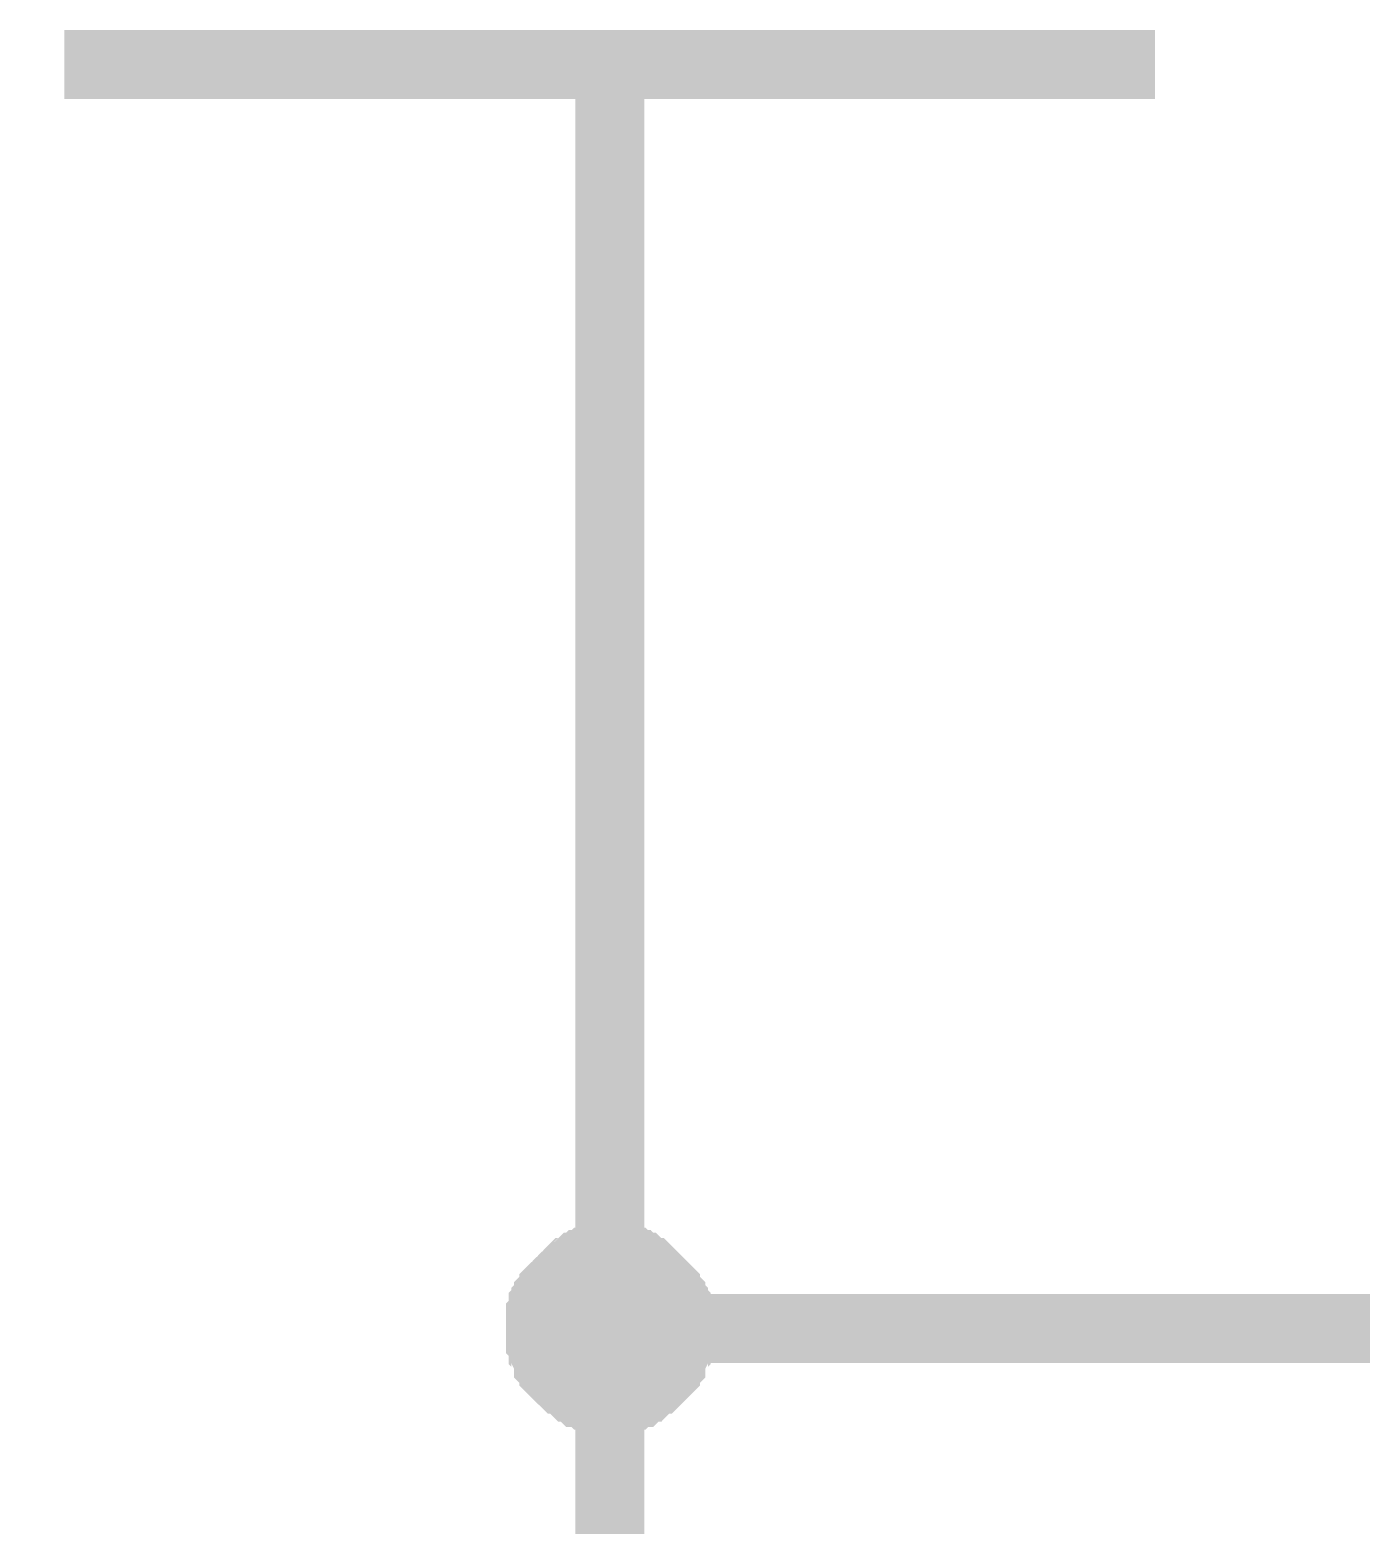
# Model space of a CAD drawing. Header units: millimetres. Extents: x 2.64 to 11.44, y 2.16 to 8.68.
# Drawn here: x 7.7815 to 8.0092, y 3.0053 to 3.2611 of the extents above; entities that cross this region are included whole.
import ezdxf

# ---------------------------------------------------------------- set-up
doc = ezdxf.new("R2010")
doc.units = ezdxf.units.MM
doc.header["$MEASUREMENT"] = 0
doc.layers.add('Sheet', color=255, linetype='Continuous')

msp = doc.modelspace()

# ---------------------------------------------------------------- linework, layer by layer
at = {"layer": 'Sheet', "const_width": 0.0118}
for points in [[(7.97397, 3.25517), (7.78744, 3.25517)], [(7.88071, 3.25517), (7.88071, 3.15545)], [(7.88071, 2.62954), (7.88071, 3.03889), (7.88071, 3.15545)], [(7.86888, 3.03889), (7.86888, 3.03934), (7.86888, 3.04025), (7.86888, 3.04071), (7.86933, 3.04116), (7.86933, 3.04162), (7.86933, 3.04253), (7.86979, 3.04299), (7.86979, 3.04344), (7.87024, 3.0439), (7.87024, 3.04435), (7.8707, 3.04481), (7.87115, 3.04526), (7.87115, 3.04572), (7.87161, 3.04617), (7.87206, 3.04663), (7.87252, 3.04708), (7.87297, 3.04754), (7.87343, 3.04799), (7.87388, 3.04845), (7.87434, 3.04845), (7.87479, 3.04891), (7.87525, 3.04936), (7.8757, 3.04936), (7.87616, 3.04982), (7.87661, 3.04982), (7.87707, 3.05027), (7.87798, 3.05027), (7.87843, 3.05027), (7.87889, 3.05073), (7.87934, 3.05073), (7.88025, 3.05073), (7.88071, 3.05073)], [(7.86888, 3.03889), (7.86888, 3.03934), (7.86888, 3.04025), (7.86888, 3.04071), (7.86933, 3.04116), (7.86933, 3.04162), (7.86933, 3.04253), (7.86979, 3.04299), (7.86979, 3.04344), (7.87024, 3.0439), (7.87024, 3.04435), (7.8707, 3.04481), (7.87115, 3.04526), (7.87115, 3.04572), (7.87161, 3.04617), (7.87206, 3.04663), (7.87252, 3.04708), (7.87297, 3.04754), (7.87343, 3.04799), (7.87388, 3.04845), (7.87434, 3.04845), (7.87479, 3.04891), (7.87525, 3.04936), (7.8757, 3.04936), (7.87616, 3.04982), (7.87661, 3.04982), (7.87707, 3.05027), (7.87798, 3.05027), (7.87843, 3.05027), (7.87889, 3.05073), (7.87934, 3.05073), (7.88025, 3.05073), (7.88071, 3.05073)], [(7.86888, 3.03889), (7.86888, 3.03934), (7.86888, 3.04025), (7.86888, 3.04071), (7.86933, 3.04116), (7.86933, 3.04162), (7.86933, 3.04253), (7.86979, 3.04299), (7.86979, 3.04344), (7.87024, 3.0439), (7.87024, 3.04435), (7.8707, 3.04481), (7.87115, 3.04526), (7.87115, 3.04572), (7.87161, 3.04617), (7.87206, 3.04663), (7.87252, 3.04708), (7.87297, 3.04754), (7.87343, 3.04799), (7.87388, 3.04845), (7.87434, 3.04845), (7.87479, 3.04891), (7.87525, 3.04936), (7.8757, 3.04936), (7.87616, 3.04982), (7.87661, 3.04982), (7.87707, 3.05027), (7.87798, 3.05027), (7.87843, 3.05027), (7.87889, 3.05073), (7.87934, 3.05073), (7.88025, 3.05073), (7.88071, 3.05073)], [(7.86888, 3.03889), (7.86888, 3.03934), (7.86888, 3.04025), (7.86888, 3.04071), (7.86933, 3.04116), (7.86933, 3.04162), (7.86933, 3.04253), (7.86979, 3.04299), (7.86979, 3.04344), (7.87024, 3.0439), (7.87024, 3.04435), (7.8707, 3.04481), (7.87115, 3.04526), (7.87115, 3.04572), (7.87161, 3.04617), (7.87206, 3.04663), (7.87252, 3.04708), (7.87297, 3.04754), (7.87343, 3.04799), (7.87388, 3.04845), (7.87434, 3.04845), (7.87479, 3.04891), (7.87525, 3.04936), (7.8757, 3.04936), (7.87616, 3.04982), (7.87661, 3.04982), (7.87707, 3.05027), (7.87798, 3.05027), (7.87843, 3.05027), (7.87889, 3.05073), (7.87934, 3.05073), (7.88025, 3.05073), (7.88071, 3.05073)], [(7.86888, 3.03889), (7.86888, 3.03934), (7.86888, 3.04025), (7.86888, 3.04071), (7.86933, 3.04116), (7.86933, 3.04162), (7.86933, 3.04253), (7.86979, 3.04299), (7.86979, 3.04344), (7.87024, 3.0439), (7.87024, 3.04435), (7.8707, 3.04481), (7.87115, 3.04526), (7.87115, 3.04572), (7.87161, 3.04617), (7.87206, 3.04663), (7.87252, 3.04708), (7.87297, 3.04754), (7.87343, 3.04799), (7.87388, 3.04845), (7.87434, 3.04845), (7.87479, 3.04891), (7.87525, 3.04936), (7.8757, 3.04936), (7.87616, 3.04982), (7.87661, 3.04982), (7.87707, 3.05027), (7.87798, 3.05027), (7.87843, 3.05027), (7.87889, 3.05073), (7.87934, 3.05073), (7.88025, 3.05073), (7.88071, 3.05073)], [(7.86888, 3.03889), (7.86888, 3.03934), (7.86888, 3.04025), (7.86888, 3.04071), (7.86933, 3.04116), (7.86933, 3.04162), (7.86933, 3.04253), (7.86979, 3.04299), (7.86979, 3.04344), (7.87024, 3.0439), (7.87024, 3.04435), (7.8707, 3.04481), (7.87115, 3.04526), (7.87115, 3.04572), (7.87161, 3.04617), (7.87206, 3.04663), (7.87252, 3.04708), (7.87297, 3.04754), (7.87343, 3.04799), (7.87388, 3.04845), (7.87434, 3.04845), (7.87479, 3.04891), (7.87525, 3.04936), (7.8757, 3.04936), (7.87616, 3.04982), (7.87661, 3.04982), (7.87707, 3.05027), (7.87798, 3.05027), (7.87843, 3.05027), (7.87889, 3.05073), (7.87934, 3.05073), (7.88025, 3.05073), (7.88071, 3.05073)], [(7.86888, 3.03889), (7.86888, 3.03934), (7.86888, 3.04025), (7.86888, 3.04071), (7.86933, 3.04116), (7.86933, 3.04162), (7.86933, 3.04253), (7.86979, 3.04299), (7.86979, 3.04344), (7.87024, 3.0439), (7.87024, 3.04435), (7.8707, 3.04481), (7.87115, 3.04526), (7.87115, 3.04572), (7.87161, 3.04617), (7.87206, 3.04663), (7.87252, 3.04708), (7.87297, 3.04754), (7.87343, 3.04799), (7.87388, 3.04845), (7.87434, 3.04845), (7.87479, 3.04891), (7.87525, 3.04936), (7.8757, 3.04936), (7.87616, 3.04982), (7.87661, 3.04982), (7.87707, 3.05027), (7.87798, 3.05027), (7.87843, 3.05027), (7.87889, 3.05073), (7.87934, 3.05073), (7.88025, 3.05073), (7.88071, 3.05073)], [(7.86888, 3.03889), (7.86888, 3.03934), (7.86888, 3.04025), (7.86888, 3.04071), (7.86933, 3.04116), (7.86933, 3.04162), (7.86933, 3.04253), (7.86979, 3.04299), (7.86979, 3.04344), (7.87024, 3.0439), (7.87024, 3.04435), (7.8707, 3.04481), (7.87115, 3.04526), (7.87115, 3.04572), (7.87161, 3.04617), (7.87206, 3.04663), (7.87252, 3.04708), (7.87297, 3.04754), (7.87343, 3.04799), (7.87388, 3.04845), (7.87434, 3.04845), (7.87479, 3.04891), (7.87525, 3.04936), (7.8757, 3.04936), (7.87616, 3.04982), (7.87661, 3.04982), (7.87707, 3.05027), (7.87798, 3.05027), (7.87843, 3.05027), (7.87889, 3.05073), (7.87934, 3.05073), (7.88025, 3.05073), (7.88071, 3.05073)], [(7.88071, 3.05073), (7.88071, 3.05073)], [(7.88071, 3.05073), (7.88116, 3.05073), (7.88207, 3.05073), (7.88253, 3.05073), (7.88298, 3.05027), (7.88344, 3.05027), (7.88435, 3.05027), (7.8848, 3.04982), (7.88526, 3.04982), (7.88571, 3.04936), (7.88617, 3.04936), (7.88662, 3.04891), (7.88708, 3.04845), (7.88753, 3.04845), (7.88799, 3.04799), (7.88844, 3.04754), (7.8889, 3.04708), (7.88935, 3.04663), (7.88981, 3.04617), (7.89026, 3.04572), (7.89026, 3.04526), (7.89071, 3.04481), (7.89117, 3.04435), (7.89117, 3.0439), (7.89162, 3.04344), (7.89162, 3.04299), (7.89208, 3.04253), (7.89208, 3.04162), (7.89208, 3.04116), (7.89253, 3.04071), (7.89253, 3.04025), (7.89253, 3.03934), (7.89253, 3.03889)], [(7.88071, 3.05073), (7.88071, 3.05073)], [(7.88071, 3.05073), (7.88116, 3.05073), (7.88207, 3.05073), (7.88253, 3.05073), (7.88298, 3.05027), (7.88344, 3.05027), (7.88435, 3.05027), (7.8848, 3.04982), (7.88526, 3.04982), (7.88571, 3.04936), (7.88617, 3.04936), (7.88662, 3.04891), (7.88708, 3.04845), (7.88753, 3.04845), (7.88799, 3.04799), (7.88844, 3.04754), (7.8889, 3.04708), (7.88935, 3.04663), (7.88981, 3.04617), (7.89026, 3.04572), (7.89026, 3.04526), (7.89071, 3.04481), (7.89117, 3.04435), (7.89117, 3.0439), (7.89162, 3.04344), (7.89162, 3.04299), (7.89208, 3.04253), (7.89208, 3.04162), (7.89208, 3.04116), (7.89253, 3.04071), (7.89253, 3.04025), (7.89253, 3.03934), (7.89253, 3.03889)], [(7.88071, 3.05073), (7.88071, 3.05073)], [(7.88071, 3.05073), (7.88116, 3.05073), (7.88207, 3.05073), (7.88253, 3.05073), (7.88298, 3.05027), (7.88344, 3.05027), (7.88435, 3.05027), (7.8848, 3.04982), (7.88526, 3.04982), (7.88571, 3.04936), (7.88617, 3.04936), (7.88662, 3.04891), (7.88708, 3.04845), (7.88753, 3.04845), (7.88799, 3.04799), (7.88844, 3.04754), (7.8889, 3.04708), (7.88935, 3.04663), (7.88981, 3.04617), (7.89026, 3.04572), (7.89026, 3.04526), (7.89071, 3.04481), (7.89117, 3.04435), (7.89117, 3.0439), (7.89162, 3.04344), (7.89162, 3.04299), (7.89208, 3.04253), (7.89208, 3.04162), (7.89208, 3.04116), (7.89253, 3.04071), (7.89253, 3.04025), (7.89253, 3.03934), (7.89253, 3.03889)], [(7.88071, 3.05073), (7.88071, 3.05073)], [(7.88071, 3.05073), (7.88116, 3.05073), (7.88207, 3.05073), (7.88253, 3.05073), (7.88298, 3.05027), (7.88344, 3.05027), (7.88435, 3.05027), (7.8848, 3.04982), (7.88526, 3.04982), (7.88571, 3.04936), (7.88617, 3.04936), (7.88662, 3.04891), (7.88708, 3.04845), (7.88753, 3.04845), (7.88799, 3.04799), (7.88844, 3.04754), (7.8889, 3.04708), (7.88935, 3.04663), (7.88981, 3.04617), (7.89026, 3.04572), (7.89026, 3.04526), (7.89071, 3.04481), (7.89117, 3.04435), (7.89117, 3.0439), (7.89162, 3.04344), (7.89162, 3.04299), (7.89208, 3.04253), (7.89208, 3.04162), (7.89208, 3.04116), (7.89253, 3.04071), (7.89253, 3.04025), (7.89253, 3.03934), (7.89253, 3.03889)], [(7.88071, 3.05073), (7.88071, 3.05073)], [(7.88071, 3.05073), (7.88116, 3.05073), (7.88207, 3.05073), (7.88253, 3.05073), (7.88298, 3.05027), (7.88344, 3.05027), (7.88435, 3.05027), (7.8848, 3.04982), (7.88526, 3.04982), (7.88571, 3.04936), (7.88617, 3.04936), (7.88662, 3.04891), (7.88708, 3.04845), (7.88753, 3.04845), (7.88799, 3.04799), (7.88844, 3.04754), (7.8889, 3.04708), (7.88935, 3.04663), (7.88981, 3.04617), (7.89026, 3.04572), (7.89026, 3.04526), (7.89071, 3.04481), (7.89117, 3.04435), (7.89117, 3.0439), (7.89162, 3.04344), (7.89162, 3.04299), (7.89208, 3.04253), (7.89208, 3.04162), (7.89208, 3.04116), (7.89253, 3.04071), (7.89253, 3.04025), (7.89253, 3.03934), (7.89253, 3.03889)], [(7.88071, 3.05073), (7.88071, 3.05073)], [(7.88071, 3.05073), (7.88116, 3.05073), (7.88207, 3.05073), (7.88253, 3.05073), (7.88298, 3.05027), (7.88344, 3.05027), (7.88435, 3.05027), (7.8848, 3.04982), (7.88526, 3.04982), (7.88571, 3.04936), (7.88617, 3.04936), (7.88662, 3.04891), (7.88708, 3.04845), (7.88753, 3.04845), (7.88799, 3.04799), (7.88844, 3.04754), (7.8889, 3.04708), (7.88935, 3.04663), (7.88981, 3.04617), (7.89026, 3.04572), (7.89026, 3.04526), (7.89071, 3.04481), (7.89117, 3.04435), (7.89117, 3.0439), (7.89162, 3.04344), (7.89162, 3.04299), (7.89208, 3.04253), (7.89208, 3.04162), (7.89208, 3.04116), (7.89253, 3.04071), (7.89253, 3.04025), (7.89253, 3.03934), (7.89253, 3.03889)], [(7.88071, 3.05073), (7.88071, 3.05073)], [(7.88071, 3.05073), (7.88116, 3.05073), (7.88207, 3.05073), (7.88253, 3.05073), (7.88298, 3.05027), (7.88344, 3.05027), (7.88435, 3.05027), (7.8848, 3.04982), (7.88526, 3.04982), (7.88571, 3.04936), (7.88617, 3.04936), (7.88662, 3.04891), (7.88708, 3.04845), (7.88753, 3.04845), (7.88799, 3.04799), (7.88844, 3.04754), (7.8889, 3.04708), (7.88935, 3.04663), (7.88981, 3.04617), (7.89026, 3.04572), (7.89026, 3.04526), (7.89071, 3.04481), (7.89117, 3.04435), (7.89117, 3.0439), (7.89162, 3.04344), (7.89162, 3.04299), (7.89208, 3.04253), (7.89208, 3.04162), (7.89208, 3.04116), (7.89253, 3.04071), (7.89253, 3.04025), (7.89253, 3.03934), (7.89253, 3.03889)], [(7.88071, 3.05073), (7.88071, 3.05073)], [(7.88071, 3.05073), (7.88116, 3.05073), (7.88207, 3.05073), (7.88253, 3.05073), (7.88298, 3.05027), (7.88344, 3.05027), (7.88435, 3.05027), (7.8848, 3.04982), (7.88526, 3.04982), (7.88571, 3.04936), (7.88617, 3.04936), (7.88662, 3.04891), (7.88708, 3.04845), (7.88753, 3.04845), (7.88799, 3.04799), (7.88844, 3.04754), (7.8889, 3.04708), (7.88935, 3.04663), (7.88981, 3.04617), (7.89026, 3.04572), (7.89026, 3.04526), (7.89071, 3.04481), (7.89117, 3.04435), (7.89117, 3.0439), (7.89162, 3.04344), (7.89162, 3.04299), (7.89208, 3.04253), (7.89208, 3.04162), (7.89208, 3.04116), (7.89253, 3.04071), (7.89253, 3.04025), (7.89253, 3.03934), (7.89253, 3.03889)], [(7.88071, 3.02705), (7.88025, 3.02705), (7.87934, 3.02705), (7.87889, 3.02705), (7.87843, 3.0275), (7.87798, 3.0275), (7.87707, 3.0275), (7.87661, 3.02796), (7.87616, 3.02796), (7.8757, 3.02796), (7.87525, 3.02842), (7.87479, 3.02887), (7.87434, 3.02887), (7.87388, 3.02933), (7.87343, 3.02978), (7.87297, 3.03024), (7.87252, 3.03024), (7.87206, 3.03069), (7.87161, 3.03115), (7.87115, 3.0316), (7.87115, 3.03206), (7.8707, 3.03251), (7.87024, 3.03297), (7.87024, 3.03342), (7.86979, 3.03433), (7.86979, 3.03479), (7.86933, 3.03525), (7.86933, 3.0357), (7.86933, 3.03661), (7.86888, 3.03707), (7.86888, 3.03752), (7.86888, 3.03843), (7.86888, 3.03889)], [(7.86888, 3.03889), (7.86888, 3.03889)], [(7.88071, 3.02705), (7.88025, 3.02705), (7.87934, 3.02705), (7.87889, 3.02705), (7.87843, 3.0275), (7.87798, 3.0275), (7.87707, 3.0275), (7.87661, 3.02796), (7.87616, 3.02796), (7.8757, 3.02796), (7.87525, 3.02842), (7.87479, 3.02887), (7.87434, 3.02887), (7.87388, 3.02933), (7.87343, 3.02978), (7.87297, 3.03024), (7.87252, 3.03024), (7.87206, 3.03069), (7.87161, 3.03115), (7.87115, 3.0316), (7.87115, 3.03206), (7.8707, 3.03251), (7.87024, 3.03297), (7.87024, 3.03342), (7.86979, 3.03433), (7.86979, 3.03479), (7.86933, 3.03525), (7.86933, 3.0357), (7.86933, 3.03661), (7.86888, 3.03707), (7.86888, 3.03752), (7.86888, 3.03843), (7.86888, 3.03889)], [(7.86888, 3.03889), (7.86888, 3.03889)], [(7.88071, 3.02705), (7.88025, 3.02705), (7.87934, 3.02705), (7.87889, 3.02705), (7.87843, 3.0275), (7.87798, 3.0275), (7.87707, 3.0275), (7.87661, 3.02796), (7.87616, 3.02796), (7.8757, 3.02796), (7.87525, 3.02842), (7.87479, 3.02887), (7.87434, 3.02887), (7.87388, 3.02933), (7.87343, 3.02978), (7.87297, 3.03024), (7.87252, 3.03024), (7.87206, 3.03069), (7.87161, 3.03115), (7.87115, 3.0316), (7.87115, 3.03206), (7.8707, 3.03251), (7.87024, 3.03297), (7.87024, 3.03342), (7.86979, 3.03433), (7.86979, 3.03479), (7.86933, 3.03525), (7.86933, 3.0357), (7.86933, 3.03661), (7.86888, 3.03707), (7.86888, 3.03752), (7.86888, 3.03843), (7.86888, 3.03889)], [(7.86888, 3.03889), (7.86888, 3.03889)], [(7.88071, 3.02705), (7.88025, 3.02705), (7.87934, 3.02705), (7.87889, 3.02705), (7.87843, 3.0275), (7.87798, 3.0275), (7.87707, 3.0275), (7.87661, 3.02796), (7.87616, 3.02796), (7.8757, 3.02796), (7.87525, 3.02842), (7.87479, 3.02887), (7.87434, 3.02887), (7.87388, 3.02933), (7.87343, 3.02978), (7.87297, 3.03024), (7.87252, 3.03024), (7.87206, 3.03069), (7.87161, 3.03115), (7.87115, 3.0316), (7.87115, 3.03206), (7.8707, 3.03251), (7.87024, 3.03297), (7.87024, 3.03342), (7.86979, 3.03433), (7.86979, 3.03479), (7.86933, 3.03525), (7.86933, 3.0357), (7.86933, 3.03661), (7.86888, 3.03707), (7.86888, 3.03752), (7.86888, 3.03843), (7.86888, 3.03889)], [(7.86888, 3.03889), (7.86888, 3.03889)], [(7.88071, 3.02705), (7.88025, 3.02705), (7.87934, 3.02705), (7.87889, 3.02705), (7.87843, 3.0275), (7.87798, 3.0275), (7.87707, 3.0275), (7.87661, 3.02796), (7.87616, 3.02796), (7.8757, 3.02796), (7.87525, 3.02842), (7.87479, 3.02887), (7.87434, 3.02887), (7.87388, 3.02933), (7.87343, 3.02978), (7.87297, 3.03024), (7.87252, 3.03024), (7.87206, 3.03069), (7.87161, 3.03115), (7.87115, 3.0316), (7.87115, 3.03206), (7.8707, 3.03251), (7.87024, 3.03297), (7.87024, 3.03342), (7.86979, 3.03433), (7.86979, 3.03479), (7.86933, 3.03525), (7.86933, 3.0357), (7.86933, 3.03661), (7.86888, 3.03707), (7.86888, 3.03752), (7.86888, 3.03843), (7.86888, 3.03889)], [(7.86888, 3.03889), (7.86888, 3.03889)], [(7.88071, 3.02705), (7.88025, 3.02705), (7.87934, 3.02705), (7.87889, 3.02705), (7.87843, 3.0275), (7.87798, 3.0275), (7.87707, 3.0275), (7.87661, 3.02796), (7.87616, 3.02796), (7.8757, 3.02796), (7.87525, 3.02842), (7.87479, 3.02887), (7.87434, 3.02887), (7.87388, 3.02933), (7.87343, 3.02978), (7.87297, 3.03024), (7.87252, 3.03024), (7.87206, 3.03069), (7.87161, 3.03115), (7.87115, 3.0316), (7.87115, 3.03206), (7.8707, 3.03251), (7.87024, 3.03297), (7.87024, 3.03342), (7.86979, 3.03433), (7.86979, 3.03479), (7.86933, 3.03525), (7.86933, 3.0357), (7.86933, 3.03661), (7.86888, 3.03707), (7.86888, 3.03752), (7.86888, 3.03843), (7.86888, 3.03889)], [(7.86888, 3.03889), (7.86888, 3.03889)], [(7.88071, 3.02705), (7.88025, 3.02705), (7.87934, 3.02705), (7.87889, 3.02705), (7.87843, 3.0275), (7.87798, 3.0275), (7.87707, 3.0275), (7.87661, 3.02796), (7.87616, 3.02796), (7.8757, 3.02796), (7.87525, 3.02842), (7.87479, 3.02887), (7.87434, 3.02887), (7.87388, 3.02933), (7.87343, 3.02978), (7.87297, 3.03024), (7.87252, 3.03024), (7.87206, 3.03069), (7.87161, 3.03115), (7.87115, 3.0316), (7.87115, 3.03206), (7.8707, 3.03251), (7.87024, 3.03297), (7.87024, 3.03342), (7.86979, 3.03433), (7.86979, 3.03479), (7.86933, 3.03525), (7.86933, 3.0357), (7.86933, 3.03661), (7.86888, 3.03707), (7.86888, 3.03752), (7.86888, 3.03843), (7.86888, 3.03889)], [(7.86888, 3.03889), (7.86888, 3.03889)], [(7.88071, 3.02705), (7.88025, 3.02705), (7.87934, 3.02705), (7.87889, 3.02705), (7.87843, 3.0275), (7.87798, 3.0275), (7.87707, 3.0275), (7.87661, 3.02796), (7.87616, 3.02796), (7.8757, 3.02796), (7.87525, 3.02842), (7.87479, 3.02887), (7.87434, 3.02887), (7.87388, 3.02933), (7.87343, 3.02978), (7.87297, 3.03024), (7.87252, 3.03024), (7.87206, 3.03069), (7.87161, 3.03115), (7.87115, 3.0316), (7.87115, 3.03206), (7.8707, 3.03251), (7.87024, 3.03297), (7.87024, 3.03342), (7.86979, 3.03433), (7.86979, 3.03479), (7.86933, 3.03525), (7.86933, 3.0357), (7.86933, 3.03661), (7.86888, 3.03707), (7.86888, 3.03752), (7.86888, 3.03843), (7.86888, 3.03889)], [(7.86888, 3.03889), (7.86888, 3.03889)], [(7.89253, 3.03889), (7.89253, 3.03843), (7.89253, 3.03752), (7.89253, 3.03707), (7.89208, 3.03661), (7.89208, 3.0357), (7.89208, 3.03525), (7.89162, 3.03479), (7.89162, 3.03433), (7.89117, 3.03342), (7.89117, 3.03297), (7.89071, 3.03251), (7.89026, 3.03206), (7.89026, 3.0316), (7.88981, 3.03115), (7.88935, 3.03069), (7.8889, 3.03024), (7.88844, 3.03024), (7.88799, 3.02978), (7.88753, 3.02933), (7.88708, 3.02887), (7.88662, 3.02887), (7.88617, 3.02842), (7.88571, 3.02796), (7.88526, 3.02796), (7.8848, 3.02796), (7.88435, 3.0275), (7.88344, 3.0275), (7.88298, 3.0275), (7.88253, 3.02705), (7.88207, 3.02705), (7.88116, 3.02705), (7.88071, 3.02705)], [(7.89253, 3.03889), (7.89253, 3.03843), (7.89253, 3.03752), (7.89253, 3.03707), (7.89208, 3.03661), (7.89208, 3.0357), (7.89208, 3.03525), (7.89162, 3.03479), (7.89162, 3.03433), (7.89117, 3.03342), (7.89117, 3.03297), (7.89071, 3.03251), (7.89026, 3.03206), (7.89026, 3.0316), (7.88981, 3.03115), (7.88935, 3.03069), (7.8889, 3.03024), (7.88844, 3.03024), (7.88799, 3.02978), (7.88753, 3.02933), (7.88708, 3.02887), (7.88662, 3.02887), (7.88617, 3.02842), (7.88571, 3.02796), (7.88526, 3.02796), (7.8848, 3.02796), (7.88435, 3.0275), (7.88344, 3.0275), (7.88298, 3.0275), (7.88253, 3.02705), (7.88207, 3.02705), (7.88116, 3.02705), (7.88071, 3.02705)], [(8.17279, 3.03889), (7.88071, 3.03889)], [(7.89253, 3.03889), (7.89253, 3.03843), (7.89253, 3.03752), (7.89253, 3.03707), (7.89208, 3.03661), (7.89208, 3.0357), (7.89208, 3.03525), (7.89162, 3.03479), (7.89162, 3.03433), (7.89117, 3.03342), (7.89117, 3.03297), (7.89071, 3.03251), (7.89026, 3.03206), (7.89026, 3.0316), (7.88981, 3.03115), (7.88935, 3.03069), (7.8889, 3.03024), (7.88844, 3.03024), (7.88799, 3.02978), (7.88753, 3.02933), (7.88708, 3.02887), (7.88662, 3.02887), (7.88617, 3.02842), (7.88571, 3.02796), (7.88526, 3.02796), (7.8848, 3.02796), (7.88435, 3.0275), (7.88344, 3.0275), (7.88298, 3.0275), (7.88253, 3.02705), (7.88207, 3.02705), (7.88116, 3.02705), (7.88071, 3.02705)], [(7.89253, 3.03889), (7.89253, 3.03843), (7.89253, 3.03752), (7.89253, 3.03707), (7.89208, 3.03661), (7.89208, 3.0357), (7.89208, 3.03525), (7.89162, 3.03479), (7.89162, 3.03433), (7.89117, 3.03342), (7.89117, 3.03297), (7.89071, 3.03251), (7.89026, 3.03206), (7.89026, 3.0316), (7.88981, 3.03115), (7.88935, 3.03069), (7.8889, 3.03024), (7.88844, 3.03024), (7.88799, 3.02978), (7.88753, 3.02933), (7.88708, 3.02887), (7.88662, 3.02887), (7.88617, 3.02842), (7.88571, 3.02796), (7.88526, 3.02796), (7.8848, 3.02796), (7.88435, 3.0275), (7.88344, 3.0275), (7.88298, 3.0275), (7.88253, 3.02705), (7.88207, 3.02705), (7.88116, 3.02705), (7.88071, 3.02705)], [(7.89253, 3.03889), (7.89253, 3.03843), (7.89253, 3.03752), (7.89253, 3.03707), (7.89208, 3.03661), (7.89208, 3.0357), (7.89208, 3.03525), (7.89162, 3.03479), (7.89162, 3.03433), (7.89117, 3.03342), (7.89117, 3.03297), (7.89071, 3.03251), (7.89026, 3.03206), (7.89026, 3.0316), (7.88981, 3.03115), (7.88935, 3.03069), (7.8889, 3.03024), (7.88844, 3.03024), (7.88799, 3.02978), (7.88753, 3.02933), (7.88708, 3.02887), (7.88662, 3.02887), (7.88617, 3.02842), (7.88571, 3.02796), (7.88526, 3.02796), (7.8848, 3.02796), (7.88435, 3.0275), (7.88344, 3.0275), (7.88298, 3.0275), (7.88253, 3.02705), (7.88207, 3.02705), (7.88116, 3.02705), (7.88071, 3.02705)], [(7.89253, 3.03889), (7.89253, 3.03843), (7.89253, 3.03752), (7.89253, 3.03707), (7.89208, 3.03661), (7.89208, 3.0357), (7.89208, 3.03525), (7.89162, 3.03479), (7.89162, 3.03433), (7.89117, 3.03342), (7.89117, 3.03297), (7.89071, 3.03251), (7.89026, 3.03206), (7.89026, 3.0316), (7.88981, 3.03115), (7.88935, 3.03069), (7.8889, 3.03024), (7.88844, 3.03024), (7.88799, 3.02978), (7.88753, 3.02933), (7.88708, 3.02887), (7.88662, 3.02887), (7.88617, 3.02842), (7.88571, 3.02796), (7.88526, 3.02796), (7.8848, 3.02796), (7.88435, 3.0275), (7.88344, 3.0275), (7.88298, 3.0275), (7.88253, 3.02705), (7.88207, 3.02705), (7.88116, 3.02705), (7.88071, 3.02705)], [(7.89253, 3.03889), (7.89253, 3.03843), (7.89253, 3.03752), (7.89253, 3.03707), (7.89208, 3.03661), (7.89208, 3.0357), (7.89208, 3.03525), (7.89162, 3.03479), (7.89162, 3.03433), (7.89117, 3.03342), (7.89117, 3.03297), (7.89071, 3.03251), (7.89026, 3.03206), (7.89026, 3.0316), (7.88981, 3.03115), (7.88935, 3.03069), (7.8889, 3.03024), (7.88844, 3.03024), (7.88799, 3.02978), (7.88753, 3.02933), (7.88708, 3.02887), (7.88662, 3.02887), (7.88617, 3.02842), (7.88571, 3.02796), (7.88526, 3.02796), (7.8848, 3.02796), (7.88435, 3.0275), (7.88344, 3.0275), (7.88298, 3.0275), (7.88253, 3.02705), (7.88207, 3.02705), (7.88116, 3.02705), (7.88071, 3.02705)], [(7.89253, 3.03889), (7.89253, 3.03843), (7.89253, 3.03752), (7.89253, 3.03707), (7.89208, 3.03661), (7.89208, 3.0357), (7.89208, 3.03525), (7.89162, 3.03479), (7.89162, 3.03433), (7.89117, 3.03342), (7.89117, 3.03297), (7.89071, 3.03251), (7.89026, 3.03206), (7.89026, 3.0316), (7.88981, 3.03115), (7.88935, 3.03069), (7.8889, 3.03024), (7.88844, 3.03024), (7.88799, 3.02978), (7.88753, 3.02933), (7.88708, 3.02887), (7.88662, 3.02887), (7.88617, 3.02842), (7.88571, 3.02796), (7.88526, 3.02796), (7.8848, 3.02796), (7.88435, 3.0275), (7.88344, 3.0275), (7.88298, 3.0275), (7.88253, 3.02705), (7.88207, 3.02705), (7.88116, 3.02705), (7.88071, 3.02705)], [(7.89253, 3.03889), (7.89253, 3.03889), (7.89253, 3.03889), (7.89253, 3.03889), (7.89253, 3.03889), (7.89253, 3.03889), (7.89253, 3.03889), (7.89253, 3.03889), (7.89253, 3.03889), (7.89253, 3.03889), (7.89253, 3.03889), (7.89253, 3.03889), (7.89253, 3.03889), (7.89253, 3.03889), (7.89253, 3.03889), (7.89253, 3.03889), (7.89253, 3.03889), (7.89253, 3.03889), (7.89253, 3.03889), (7.89253, 3.03889), (7.89253, 3.03889), (7.89253, 3.03889), (7.89253, 3.03889), (7.89253, 3.03889), (7.89253, 3.03889), (7.89253, 3.03889), (7.89253, 3.03889), (7.89253, 3.03889), (7.89253, 3.03889), (7.89253, 3.03889), (7.89253, 3.03889), (7.89253, 3.03889), (7.89253, 3.03889)], [(7.89253, 3.03889), (7.89253, 3.03889)], [(7.89253, 3.03889), (7.89253, 3.03889), (7.89253, 3.03889), (7.89253, 3.03889), (7.89253, 3.03889), (7.89253, 3.03889), (7.89253, 3.03889), (7.89253, 3.03889), (7.89253, 3.03889), (7.89253, 3.03889), (7.89253, 3.03889), (7.89253, 3.03889), (7.89253, 3.03889), (7.89253, 3.03889), (7.89253, 3.03889), (7.89253, 3.03889), (7.89253, 3.03889), (7.89253, 3.03889), (7.89253, 3.03889), (7.89253, 3.03889), (7.89253, 3.03889), (7.89253, 3.03889), (7.89253, 3.03889), (7.89253, 3.03889), (7.89253, 3.03889), (7.89253, 3.03889), (7.89253, 3.03889), (7.89253, 3.03889), (7.89253, 3.03889), (7.89253, 3.03889), (7.89253, 3.03889), (7.89253, 3.03889), (7.89253, 3.03889)], [(7.89253, 3.03889), (7.89253, 3.03889)], [(7.89253, 3.03889), (7.89253, 3.03889), (7.89253, 3.03889), (7.89253, 3.03889), (7.89253, 3.03889), (7.89253, 3.03889), (7.89253, 3.03889), (7.89253, 3.03889), (7.89253, 3.03889), (7.89253, 3.03889), (7.89253, 3.03889), (7.89253, 3.03889), (7.89253, 3.03889), (7.89253, 3.03889), (7.89253, 3.03889), (7.89253, 3.03889), (7.89253, 3.03889), (7.89253, 3.03889), (7.89253, 3.03889), (7.89253, 3.03889), (7.89253, 3.03889), (7.89253, 3.03889), (7.89253, 3.03889), (7.89253, 3.03889), (7.89253, 3.03889), (7.89253, 3.03889), (7.89253, 3.03889), (7.89253, 3.03889), (7.89253, 3.03889), (7.89253, 3.03889), (7.89253, 3.03889), (7.89253, 3.03889), (7.89253, 3.03889)], [(7.89253, 3.03889), (7.89253, 3.03889)], [(7.89253, 3.03889), (7.89253, 3.03889), (7.89253, 3.03889), (7.89253, 3.03889), (7.89253, 3.03889), (7.89253, 3.03889), (7.89253, 3.03889), (7.89253, 3.03889), (7.89253, 3.03889), (7.89253, 3.03889), (7.89253, 3.03889), (7.89253, 3.03889), (7.89253, 3.03889), (7.89253, 3.03889), (7.89253, 3.03889), (7.89253, 3.03889), (7.89253, 3.03889), (7.89253, 3.03889), (7.89253, 3.03889), (7.89253, 3.03889), (7.89253, 3.03889), (7.89253, 3.03889), (7.89253, 3.03889), (7.89253, 3.03889), (7.89253, 3.03889), (7.89253, 3.03889), (7.89253, 3.03889), (7.89253, 3.03889), (7.89253, 3.03889), (7.89253, 3.03889), (7.89253, 3.03889), (7.89253, 3.03889), (7.89253, 3.03889)], [(7.89253, 3.03889), (7.89253, 3.03889)], [(7.89253, 3.03889), (7.89253, 3.03889), (7.89253, 3.03889), (7.89253, 3.03889), (7.89253, 3.03889), (7.89253, 3.03889), (7.89253, 3.03889), (7.89253, 3.03889), (7.89253, 3.03889), (7.89253, 3.03889), (7.89253, 3.03889), (7.89253, 3.03889), (7.89253, 3.03889), (7.89253, 3.03889), (7.89253, 3.03889), (7.89253, 3.03889), (7.89253, 3.03889), (7.89253, 3.03889), (7.89253, 3.03889), (7.89253, 3.03889), (7.89253, 3.03889), (7.89253, 3.03889), (7.89253, 3.03889), (7.89253, 3.03889), (7.89253, 3.03889), (7.89253, 3.03889), (7.89253, 3.03889), (7.89253, 3.03889), (7.89253, 3.03889), (7.89253, 3.03889), (7.89253, 3.03889), (7.89253, 3.03889), (7.89253, 3.03889)], [(7.89253, 3.03889), (7.89253, 3.03889)], [(7.89253, 3.03889), (7.89253, 3.03889), (7.89253, 3.03889), (7.89253, 3.03889), (7.89253, 3.03889), (7.89253, 3.03889), (7.89253, 3.03889), (7.89253, 3.03889), (7.89253, 3.03889), (7.89253, 3.03889), (7.89253, 3.03889), (7.89253, 3.03889), (7.89253, 3.03889), (7.89253, 3.03889), (7.89253, 3.03889), (7.89253, 3.03889), (7.89253, 3.03889), (7.89253, 3.03889), (7.89253, 3.03889), (7.89253, 3.03889), (7.89253, 3.03889), (7.89253, 3.03889), (7.89253, 3.03889), (7.89253, 3.03889), (7.89253, 3.03889), (7.89253, 3.03889), (7.89253, 3.03889), (7.89253, 3.03889), (7.89253, 3.03889), (7.89253, 3.03889), (7.89253, 3.03889), (7.89253, 3.03889), (7.89253, 3.03889)], [(7.89253, 3.03889), (7.89253, 3.03889)], [(7.89253, 3.03889), (7.89253, 3.03889), (7.89253, 3.03889), (7.89253, 3.03889), (7.89253, 3.03889), (7.89253, 3.03889), (7.89253, 3.03889), (7.89253, 3.03889), (7.89253, 3.03889), (7.89253, 3.03889), (7.89253, 3.03889), (7.89253, 3.03889), (7.89253, 3.03889), (7.89253, 3.03889), (7.89253, 3.03889), (7.89253, 3.03889), (7.89253, 3.03889), (7.89253, 3.03889), (7.89253, 3.03889), (7.89253, 3.03889), (7.89253, 3.03889), (7.89253, 3.03889), (7.89253, 3.03889), (7.89253, 3.03889), (7.89253, 3.03889), (7.89253, 3.03889), (7.89253, 3.03889), (7.89253, 3.03889), (7.89253, 3.03889), (7.89253, 3.03889), (7.89253, 3.03889), (7.89253, 3.03889), (7.89253, 3.03889)], [(7.89253, 3.03889), (7.89253, 3.03889)], [(7.89253, 3.03889), (7.89253, 3.03889), (7.89253, 3.03889), (7.89253, 3.03889), (7.89253, 3.03889), (7.89253, 3.03889), (7.89253, 3.03889), (7.89253, 3.03889), (7.89253, 3.03889), (7.89253, 3.03889), (7.89253, 3.03889), (7.89253, 3.03889), (7.89253, 3.03889), (7.89253, 3.03889), (7.89253, 3.03889), (7.89253, 3.03889), (7.89253, 3.03889), (7.89253, 3.03889), (7.89253, 3.03889), (7.89253, 3.03889), (7.89253, 3.03889), (7.89253, 3.03889), (7.89253, 3.03889), (7.89253, 3.03889), (7.89253, 3.03889), (7.89253, 3.03889), (7.89253, 3.03889), (7.89253, 3.03889), (7.89253, 3.03889), (7.89253, 3.03889), (7.89253, 3.03889), (7.89253, 3.03889), (7.89253, 3.03889)], [(7.89253, 3.03889), (7.89253, 3.03889)]]:
    msp.add_lwpolyline(points, dxfattribs=at)

doc.saveas('drawing.dxf')
